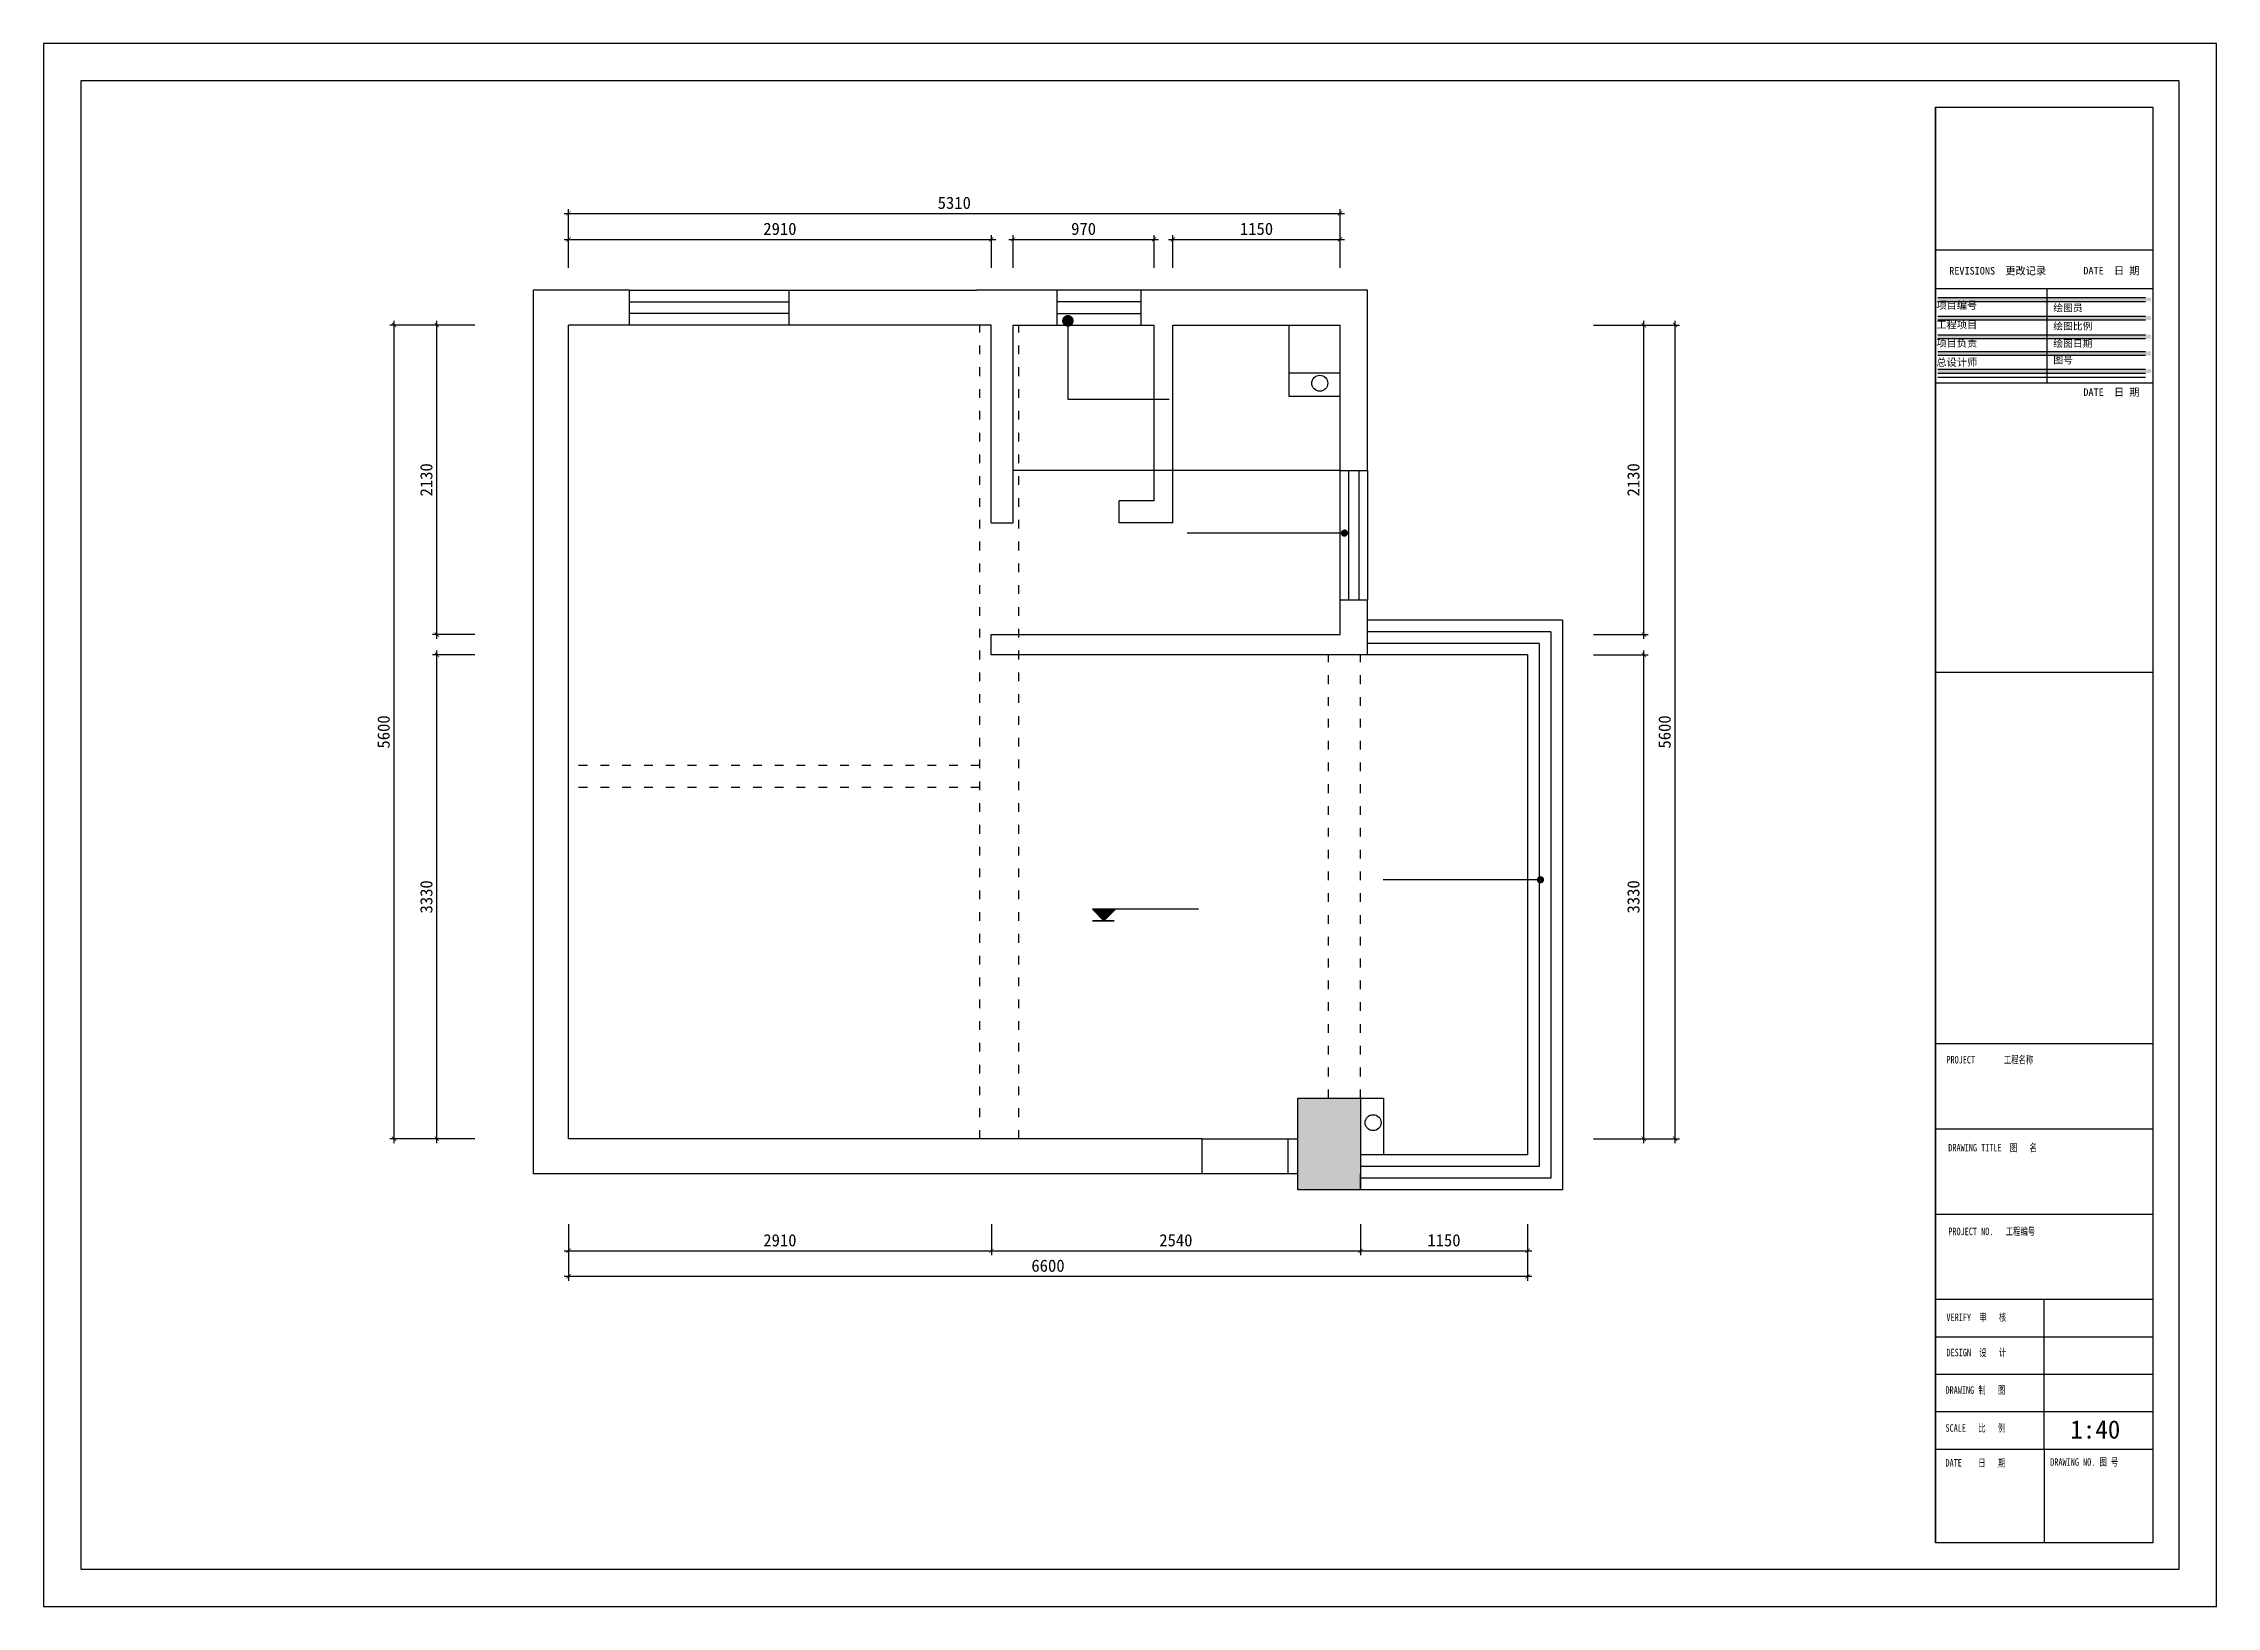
# Model space of a CAD drawing. Header units: inches. Extents: x 1275569 to 1290524, y -820175 to -809418.
import ezdxf

# ---------------------------------------------------------------- set-up
doc = ezdxf.new("R2010")
doc.units = ezdxf.units.IN
doc.header["$MEASUREMENT"] = 0
doc.linetypes.add('ACAD_ISO03W100', pattern=[30, 12, -18])
doc.layers.add('10线框', color=8, linetype='Continuous')
doc.styles.get("Standard").update_dxf_attribs({"font": 'arial.ttf'})
doc.styles.add('TXT', font='txt.shx', dxfattribs={"bigfont": 'hztxt.shx'})
doc.styles.add('宋体', font='simsun.ttc', dxfattribs={"width": 0.7, "height": 200})
doc.styles.add('标准', font='simhei.ttf')
doc.dimstyles.new('50', dxfattribs={"dimscale": 50, "dimtxt": 2.7, "dimasz": 1, "dimexe": 1, "dimexo": 1, "dimgap": 1, "dimtad": 1, "dimdec": 0, "dimtxsty": '标准', "dimblk": 'ARCHTICK', "dimcen": 0, "dimdle": 1, "dimclrd": 157, "dimclre": 157, "dimclrt": 2, "dimadec": 0, "dimazin": 0, "dimtfac": 1, "dimtdec": 0, "dimtix": 1, "dimtmove": 2, "dimatfit": 3, "dimldrblk": 'DOT', "dimfxl": 100, "dimarcsym": 0})
doc.dimstyles.new('80', dxfattribs={"dimscale": 80, "dimtxt": 3, "dimasz": 1, "dimexe": 1, "dimexo": 1, "dimgap": 1, "dimtad": 1, "dimdec": 0, "dimtxsty": '标准', "dimblk": 'ARCHTICK', "dimcen": 0, "dimdle": 1, "dimclrd": 157, "dimclre": 157, "dimclrt": 2, "dimadec": 0, "dimazin": 0, "dimtfac": 1, "dimtdec": 0, "dimtix": 1, "dimtmove": 2, "dimatfit": 3, "dimldrblk": 'DOT', "dimfxl": 100, "dimarcsym": 0})
doc.dimstyles.get("Standard").update_dxf_attribs({"dimscale": 100, "dimtxt": 2.5, "dimasz": 2.5, "dimexe": 1.25, "dimexo": 0.625, "dimtad": 1, "dimdec": 0, "dimdsep": 46, "dimtxsty": 'Standard', "dimcen": 2.5, "dimadec": 0, "dimazin": 0, "dimtfac": 1, "dimtdec": 4, "dimtmove": 0, "dimatfit": 3, "dimfxl": 1, "dimtolj": 1, "dimtzin": 0, "dimarcsym": 0})

# ---------------------------------------------------------------- blocks, each defined once
blk = doc.blocks.new('_ArchTick')
at = {"color": 0, "linetype": 'ByBlock', "const_width": 0.15}
blk.add_lwpolyline([(-0.5, -0.5), (0.5, 0.5)], dxfattribs=at)
blk = doc.blocks.new('*D5')
at = {"color": 157, "lineweight": -2, "ltscale": 5}
for p, q in [((1279152, -810766), (1282122, -810766)), ((1279182, -810961), (1279182, -810736)), ((1282092, -810961), (1282092, -810736))]:
    blk.add_line(p, q, dxfattribs=at)
at = {"color": 157, "lineweight": -2, "ltscale": 5, "xscale": 30, "yscale": 30, "zscale": 30, "rotation": 180}
blk.add_blockref('_ArchTick', (1279182, -810766), dxfattribs=at)
at = {"color": 157, "lineweight": -2, "ltscale": 5, "xscale": 30, "yscale": 30, "zscale": 30}
blk.add_blockref('_ArchTick', (1282092, -810766), dxfattribs=at)
at = {"color": 2, "ltscale": 5, "insert": (1280637, -810694), "char_height": 84, "attachment_point": 5, "style": '标准'}
blk.add_mtext('2910', dxfattribs=at)
blk = doc.blocks.new('_Dot')
at = {"color": 0, "linetype": 'ByBlock', "lineweight": -2}
blk.add_line((-0.5, 0), (-1, 0), dxfattribs=at)
at = {"color": 0, "linetype": 'ByBlock', "const_width": 0.5}
blk.add_lwpolyline([(-0.25, 0, 1), (0.25, 0, 1)], format="xyb", close=True, dxfattribs=at)
blk = doc.blocks.new('*D6')
at = {"color": 157, "lineweight": -2, "ltscale": 5}
for p, q in [((1282212, -810766), (1283242, -810766)), ((1282242, -810961), (1282242, -810736)), ((1283212, -810961), (1283212, -810736))]:
    blk.add_line(p, q, dxfattribs=at)
at = {"color": 157, "lineweight": -2, "ltscale": 5, "xscale": 30, "yscale": 30, "zscale": 30, "rotation": 180}
blk.add_blockref('_ArchTick', (1282242, -810766), dxfattribs=at)
at = {"color": 157, "lineweight": -2, "ltscale": 5, "xscale": 30, "yscale": 30, "zscale": 30}
blk.add_blockref('_ArchTick', (1283212, -810766), dxfattribs=at)
at = {"color": 2, "ltscale": 5, "insert": (1282727, -810694), "char_height": 84, "attachment_point": 5, "style": '标准'}
blk.add_mtext('970', dxfattribs=at)
blk = doc.blocks.new('*D7')
at = {"color": 157, "lineweight": -2, "ltscale": 5}
for p, q in [((1283312, -810766), (1284522, -810766)), ((1283342, -810961), (1283342, -810736)), ((1284492, -810961), (1284492, -810736))]:
    blk.add_line(p, q, dxfattribs=at)
at = {"color": 157, "lineweight": -2, "ltscale": 5, "xscale": 30, "yscale": 30, "zscale": 30, "rotation": 180}
blk.add_blockref('_ArchTick', (1283342, -810766), dxfattribs=at)
at = {"color": 157, "lineweight": -2, "ltscale": 5, "xscale": 30, "yscale": 30, "zscale": 30}
blk.add_blockref('_ArchTick', (1284492, -810766), dxfattribs=at)
at = {"color": 2, "ltscale": 5, "insert": (1283917, -810694), "char_height": 84, "attachment_point": 5, "style": '标准'}
blk.add_mtext('1150', dxfattribs=at)
blk = doc.blocks.new('*D8')
at = {"color": 157, "lineweight": -2, "ltscale": 5}
for p, q in [((1279182, -810736), (1279182, -810557)), ((1284492, -810736), (1284492, -810557)), ((1279152, -810587), (1284522, -810587))]:
    blk.add_line(p, q, dxfattribs=at)
at = {"color": 157, "lineweight": -2, "ltscale": 5, "xscale": 30, "yscale": 30, "zscale": 30, "rotation": 180}
blk.add_blockref('_ArchTick', (1279182, -810587), dxfattribs=at)
at = {"color": 157, "lineweight": -2, "ltscale": 5, "xscale": 30, "yscale": 30, "zscale": 30}
blk.add_blockref('_ArchTick', (1284492, -810587), dxfattribs=at)
at = {"color": 2, "ltscale": 5, "insert": (1281837, -810515), "char_height": 84, "attachment_point": 5, "style": '标准'}
blk.add_mtext('5310', dxfattribs=at)
blk = doc.blocks.new('*D9')
at = {"color": 157, "lineweight": -2, "ltscale": 5}
for p, q in [((1286236, -813626), (1286613, -813626)), ((1286583, -816986), (1286583, -813596)), ((1286236, -816956), (1286613, -816956))]:
    blk.add_line(p, q, dxfattribs=at)
at = {"color": 157, "lineweight": -2, "ltscale": 5, "xscale": 30, "yscale": 30, "zscale": 30}
for p, rotation in [((1286583, -813626), 90), ((1286583, -816956), 270)]:
    blk.add_blockref('_ArchTick', p, dxfattribs=dict(at, rotation=rotation))
at = {"color": 2, "ltscale": 5, "insert": (1286511, -815291), "char_height": 84, "attachment_point": 5, "rotation": 90, "style": '标准'}
blk.add_mtext('3330', dxfattribs=at)
blk = doc.blocks.new('*D10')
at = {"color": 157, "lineweight": -2, "ltscale": 5}
for p, q in [((1286236, -811356), (1286613, -811356)), ((1286583, -813516), (1286583, -811326)), ((1286236, -813486), (1286613, -813486))]:
    blk.add_line(p, q, dxfattribs=at)
at = {"color": 157, "lineweight": -2, "ltscale": 5, "xscale": 30, "yscale": 30, "zscale": 30}
for p, rotation in [((1286583, -811356), 90), ((1286583, -813486), 270)]:
    blk.add_blockref('_ArchTick', p, dxfattribs=dict(at, rotation=rotation))
at = {"color": 2, "ltscale": 5, "insert": (1286511, -812421), "char_height": 84, "attachment_point": 5, "rotation": 90, "style": '标准'}
blk.add_mtext('2130', dxfattribs=at)
blk = doc.blocks.new('*D11')
at = {"color": 157, "lineweight": -2, "ltscale": 5}
for p, q in [((1286613, -811356), (1286828, -811356)), ((1286798, -816986), (1286798, -811326)), ((1286613, -816956), (1286828, -816956))]:
    blk.add_line(p, q, dxfattribs=at)
at = {"color": 157, "lineweight": -2, "ltscale": 5, "xscale": 30, "yscale": 30, "zscale": 30}
for p, rotation in [((1286798, -811356), 90), ((1286798, -816956), 270)]:
    blk.add_blockref('_ArchTick', p, dxfattribs=dict(at, rotation=rotation))
at = {"color": 2, "ltscale": 5, "insert": (1286726, -814156), "char_height": 84, "attachment_point": 5, "rotation": 90, "style": '标准'}
blk.add_mtext('5600', dxfattribs=at)
blk = doc.blocks.new('*D12')
at = {"color": 157, "lineweight": -2, "ltscale": 5}
for p, q in [((1279182, -817544), (1279182, -817757)), ((1282092, -817544), (1282092, -817757)), ((1279152, -817727), (1282122, -817727))]:
    blk.add_line(p, q, dxfattribs=at)
at = {"color": 157, "lineweight": -2, "ltscale": 5, "xscale": 30, "yscale": 30, "zscale": 30, "rotation": 180}
blk.add_blockref('_ArchTick', (1279182, -817727), dxfattribs=at)
at = {"color": 157, "lineweight": -2, "ltscale": 5, "xscale": 30, "yscale": 30, "zscale": 30}
blk.add_blockref('_ArchTick', (1282092, -817727), dxfattribs=at)
at = {"color": 2, "ltscale": 5, "insert": (1280637, -817655), "char_height": 84, "attachment_point": 5, "style": '标准'}
blk.add_mtext('2910', dxfattribs=at)
blk = doc.blocks.new('*D13')
at = {"color": 157, "lineweight": -2, "ltscale": 5}
for p, q in [((1282092, -817544), (1282092, -817757)), ((1284632, -817544), (1284632, -817757)), ((1282062, -817727), (1284662, -817727))]:
    blk.add_line(p, q, dxfattribs=at)
at = {"color": 157, "lineweight": -2, "ltscale": 5, "xscale": 30, "yscale": 30, "zscale": 30, "rotation": 180}
blk.add_blockref('_ArchTick', (1282092, -817727), dxfattribs=at)
at = {"color": 157, "lineweight": -2, "ltscale": 5, "xscale": 30, "yscale": 30, "zscale": 30}
blk.add_blockref('_ArchTick', (1284632, -817727), dxfattribs=at)
at = {"color": 2, "ltscale": 5, "insert": (1283362, -817655), "char_height": 84, "attachment_point": 5, "style": '标准'}
blk.add_mtext('2540', dxfattribs=at)
blk = doc.blocks.new('*D14')
at = {"color": 157, "lineweight": -2, "ltscale": 5}
for p, q in [((1284632, -817544), (1284632, -817757)), ((1285782, -817544), (1285782, -817757)), ((1284602, -817727), (1285812, -817727))]:
    blk.add_line(p, q, dxfattribs=at)
at = {"color": 157, "lineweight": -2, "ltscale": 5, "xscale": 30, "yscale": 30, "zscale": 30, "rotation": 180}
blk.add_blockref('_ArchTick', (1284632, -817727), dxfattribs=at)
at = {"color": 157, "lineweight": -2, "ltscale": 5, "xscale": 30, "yscale": 30, "zscale": 30}
blk.add_blockref('_ArchTick', (1285782, -817727), dxfattribs=at)
at = {"color": 2, "ltscale": 5, "insert": (1285207, -817655), "char_height": 84, "attachment_point": 5, "style": '标准'}
blk.add_mtext('1150', dxfattribs=at)
blk = doc.blocks.new('*D15')
at = {"color": 157, "lineweight": -2, "ltscale": 5}
for p, q in [((1285812, -817903), (1279152, -817903)), ((1279182, -817757), (1279182, -817933)), ((1285782, -817757), (1285782, -817933))]:
    blk.add_line(p, q, dxfattribs=at)
at = {"color": 157, "lineweight": -2, "ltscale": 5, "xscale": 30, "yscale": 30, "zscale": 30, "rotation": 180}
blk.add_blockref('_ArchTick', (1279182, -817903), dxfattribs=at)
at = {"color": 157, "lineweight": -2, "ltscale": 5, "xscale": 30, "yscale": 30, "zscale": 30}
blk.add_blockref('_ArchTick', (1285782, -817903), dxfattribs=at)
at = {"color": 2, "ltscale": 5, "insert": (1282482, -817830), "char_height": 84, "attachment_point": 5, "style": '标准'}
blk.add_mtext('6600', dxfattribs=at)
blk = doc.blocks.new('*D16')
at = {"color": 157, "lineweight": -2, "ltscale": 5}
for p, q in [((1278537, -813626), (1278246, -813626)), ((1278276, -816986), (1278276, -813596)), ((1278537, -816956), (1278246, -816956))]:
    blk.add_line(p, q, dxfattribs=at)
at = {"color": 157, "lineweight": -2, "ltscale": 5, "xscale": 30, "yscale": 30, "zscale": 30}
for p, rotation in [((1278276, -813626), 90), ((1278276, -816956), 270)]:
    blk.add_blockref('_ArchTick', p, dxfattribs=dict(at, rotation=rotation))
at = {"color": 2, "ltscale": 5, "insert": (1278204, -815291), "char_height": 84, "attachment_point": 5, "rotation": 90, "style": '标准'}
blk.add_mtext('3330', dxfattribs=at)
blk = doc.blocks.new('*D17')
at = {"color": 157, "lineweight": -2, "ltscale": 5}
for p, q in [((1278537, -811356), (1278246, -811356)), ((1278276, -813516), (1278276, -811326)), ((1278537, -813486), (1278246, -813486))]:
    blk.add_line(p, q, dxfattribs=at)
at = {"color": 157, "lineweight": -2, "ltscale": 5, "xscale": 30, "yscale": 30, "zscale": 30}
for p, rotation in [((1278276, -811356), 90), ((1278276, -813486), 270)]:
    blk.add_blockref('_ArchTick', p, dxfattribs=dict(at, rotation=rotation))
at = {"color": 2, "ltscale": 5, "insert": (1278204, -812421), "char_height": 84, "attachment_point": 5, "rotation": 90, "style": '标准'}
blk.add_mtext('2130', dxfattribs=at)
blk = doc.blocks.new('*D18')
at = {"color": 157, "lineweight": -2, "ltscale": 5}
for p, q in [((1278246, -811356), (1277952, -811356)), ((1277982, -816986), (1277982, -811326)), ((1278246, -816956), (1277952, -816956))]:
    blk.add_line(p, q, dxfattribs=at)
at = {"color": 157, "lineweight": -2, "ltscale": 5, "xscale": 30, "yscale": 30, "zscale": 30}
for p, rotation in [((1277982, -811356), 90), ((1277982, -816956), 270)]:
    blk.add_blockref('_ArchTick', p, dxfattribs=dict(at, rotation=rotation))
at = {"color": 2, "ltscale": 5, "insert": (1277910, -814156), "char_height": 84, "attachment_point": 5, "rotation": 90, "style": '标准'}
blk.add_mtext('5600', dxfattribs=at)
blk = doc.blocks.new('A$C301C0BDB')
blk.add_hatch(color=61).paths.add_polyline_path([(158, 79), (0, 79), (79, 0)])
at = {"color": 61}
for p, q in [((0, 79, 7399), (79, 0, 7399)), ((729, 79, 7399), (0, 79, 7399)), ((79, 0, 7399), (158, 79, 7399))]:
    blk.add_line(p, q, dxfattribs=at)
at = {"color": 61, "elevation": 7399}
blk.add_lwpolyline([(79, 0), (149, 0), (0, 0), (149, 0)], dxfattribs=at)

msp = doc.modelspace()

# ---------------------------------------------------------------- hatches: boundary and pattern name
at = {"ltscale": 5}
msp.add_hatch(color=8, dxfattribs=at).paths.add_polyline_path([(1284201.8, -816676.4), (1284631.8, -816676.4), (1284631.8, -817306.4), (1284201.8, -817306.4)])
at = {"layer": '10线框', "lineweight": 30}
h = msp.add_hatch(color=256, dxfattribs=at)
h.paths.add_polyline_path([(1289357.1, -811166.3), (1288604.8, -811166.3), (1288604.8, -811193), (1289357.1, -811193)])
h.paths.add_polyline_path([(1290073.8, -811166.3), (1289357.1, -811166.3), (1289357.1, -811193), (1290073.8, -811193)])
h.paths.add_polyline_path([(1289357.1, -811294), (1288604.8, -811294), (1288604.8, -811320.7), (1289357.1, -811320.7)])
h.paths.add_polyline_path([(1290073.8, -811294), (1289357.1, -811294), (1289357.1, -811320.7), (1290073.8, -811320.7)])
h.paths.add_polyline_path([(1289357.1, -811422.5), (1288604.8, -811422.5), (1288604.8, -811449.2), (1289357.1, -811449.2)])
h.paths.add_polyline_path([(1290073.8, -811422.5), (1289357.1, -811422.5), (1289357.1, -811449.2), (1290073.8, -811449.2)])
h.paths.add_polyline_path([(1289357.1, -811537.2), (1288604.8, -811537.2), (1288604.8, -811563.9), (1289357.1, -811563.9)])
h.paths.add_polyline_path([(1290073.8, -811537.2), (1289357.1, -811537.2), (1289357.1, -811563.9), (1290073.8, -811563.9)])
h.paths.add_polyline_path([(1289357.1, -811660), (1288604.8, -811660), (1288604.8, -811686.7), (1289357.1, -811686.7)])
msp.add_hatch(color=256, dxfattribs=at).paths.add_polyline_path([(1290073.8, -811660), (1289357.1, -811660), (1289357.1, -811686.7), (1290073.8, -811686.7)])

# ---------------------------------------------------------------- linework, layer by layer
at = {"color": 0, "ltscale": 5}
for p, q in [((1278941.8, -817196.4), (1278941.8, -811116.4)), ((1279601.8, -811116.4), (1278941.8, -811116.4)), ((1279601.8, -811356.4), (1279601.8, -811116.4)), ((1280701.8, -811356.4), (1280701.8, -811116.4)), ((1280701.8, -811116.4), (1281991.8, -811116.4)), ((1284681.8, -811116.4), (1281991.8, -811116.4)), ((1282541.8, -811116.4), (1282541.8, -811356.4)), ((1283121.8, -811116.4), (1283121.8, -811356.4)), ((1284681.8, -812356.4), (1284681.8, -811116.4)), ((1279181.8, -816956.4), (1279181.8, -811356.4)), ((1279601.8, -811356.4), (1279181.8, -811356.4)), ((1281991.8, -811356.4), (1280701.8, -811356.4)), ((1282091.8, -811356.4), (1281991.8, -811356.4)), ((1282091.8, -812716.4), (1282091.8, -811356.4)), ((1282241.8, -811356.4), (1283211.8, -811356.4)), ((1282241.8, -812716.4), (1282241.8, -811356.4)), ((1283211.8, -812566.4), (1283211.8, -811356.4)), ((1283341.8, -811356.4), (1284491.8, -811356.4)), ((1283341.8, -812716.4), (1283341.8, -811356.4)), ((1284141.8, -811846.4), (1284141.8, -811356.4)), ((1284491.8, -812356.4), (1284491.8, -811356.4)), ((1284491.8, -811686.4), (1284141.8, -811686.4)), ((1284491.8, -811846.4), (1284141.8, -811846.4)), ((1284491.8, -812356.4), (1282241.8, -812356.4)), ((1284491.8, -812356.4), (1284681.8, -812356.4)), ((1282971.8, -812716.4), (1282971.8, -812566.4)), ((1283211.8, -812566.4), (1282971.8, -812566.4)), ((1282091.8, -812716.4), (1282241.8, -812716.4)), ((1283341.8, -812716.4), (1282971.8, -812716.4)), ((1284491.8, -813486.4), (1284491.8, -813246.4)), ((1284491.8, -813246.4), (1284681.8, -813246.4)), ((1284681.8, -813626.4), (1284681.8, -813246.4)), ((1282091.8, -813486.4), (1284491.8, -813486.4)), ((1282091.8, -813626.4), (1282091.8, -813486.4)), ((1284681.8, -813626.4), (1282091.8, -813626.4)), ((1284201.8, -816956.4), (1284201.8, -816676.4)), ((1284201.8, -816676.4), (1284631.8, -816676.4)), ((1284631.8, -816676.4), (1284631.8, -817066.4)), ((1284631.8, -816676.4), (1284791.8, -816676.4)), ((1284791.8, -816676.4), (1284791.8, -817066.4)), ((1283541.8, -816956.4), (1279181.8, -816956.4)), ((1283541.8, -816956.4), (1283541.8, -817196.4)), ((1284131.8, -816956.4), (1284201.8, -816956.4)), ((1284131.8, -816956.4), (1284131.8, -817196.4)), ((1283541.8, -817196.4), (1278941.8, -817196.4)), ((1284201.8, -817196.4), (1284131.8, -817196.4)), ((1284631.8, -817306.4), (1284631.8, -817196.4))]:
    msp.add_line(p, q, dxfattribs=at)
at = {"color": 8, "ltscale": 5}
for p, q in [((1279601.8, -811116.4), (1280701.8, -811116.4)), ((1283121.8, -811116.4), (1282541.8, -811116.4)), ((1280701.8, -811356.4), (1279601.8, -811356.4)), ((1282541.8, -811356.4), (1283121.8, -811356.4)), ((1284491.8, -813246.4), (1284491.8, -812356.4)), ((1284681.8, -812356.4), (1284681.8, -813246.4)), ((1286021.8, -813386.4), (1284681.8, -813386.4)), ((1286021.8, -813386.4), (1286021.8, -817306.4)), ((1285781.8, -813626.4), (1284681.8, -813626.4)), ((1285781.8, -813626.4), (1285781.8, -817066.4)), ((1285781.8, -817066.4), (1284631.8, -817066.4)), ((1286021.8, -817306.4), (1284631.8, -817306.4))]:
    msp.add_line(p, q, dxfattribs=at)
at = {"color": 250, "ltscale": 5}
for p, q in [((1281101.8, -811116.4), (1281991.8, -811116.4)), ((1281991.8, -811356.4), (1281101.8, -811356.4)), ((1283541.8, -816956.4), (1284131.8, -816956.4)), ((1284131.8, -817196.4), (1283541.8, -817196.4))]:
    msp.add_line(p, q, dxfattribs=at)
at = {"color": 3, "ltscale": 5}
for p, q in [((1279601.8, -811196.4), (1280701.8, -811196.4)), ((1280701.8, -811276.4), (1279601.8, -811276.4)), ((1283121.8, -811196.4), (1282541.8, -811196.4)), ((1282541.8, -811276.4), (1283121.8, -811276.4)), ((1284551.8, -813246.4), (1284551.8, -812356.4)), ((1284621.8, -812356.4), (1284621.8, -813246.4)), ((1285941.8, -813466.4), (1284681.8, -813466.4)), ((1285861.8, -813546.4), (1284681.8, -813546.4)), ((1285861.8, -813546.4), (1285861.8, -817146.4)), ((1285941.8, -813466.4), (1285941.8, -817226.4)), ((1285861.8, -817146.4), (1284631.8, -817146.4)), ((1285941.8, -817226.4), (1284631.8, -817226.4))]:
    msp.add_line(p, q, dxfattribs=at)
at = {"color": 1, "linetype": 'ACAD_ISO03W100', "ltscale": 5}
for p, q in [((1282011.8, -816956.4), (1282011.8, -811356.4)), ((1282281.8, -816956.4), (1282281.8, -811356.4)), ((1284411.8, -816676.4), (1284411.8, -813626.4)), ((1284631.8, -816676.4), (1284631.8, -813626.4)), ((1282011.8, -814387.4), (1279181.8, -814387.4)), ((1282011.8, -814537.4), (1279181.8, -814537.4))]:
    msp.add_line(p, q, dxfattribs=at)
at = {"color": 0, "ltscale": 5}
msp.add_lwpolyline([(1284201.8, -816676.4), (1284631.8, -816676.4), (1284631.8, -817306.4), (1284201.8, -817306.4)], close=True, dxfattribs=at)
at = {"color": 1, "ltscale": 5}
for centre in [(1284352.7, -811756.4), (1284719.5, -816845.1)]:
    msp.add_circle(centre, 55, dxfattribs=at)
at = {"layer": '10线框'}
for p, q in [((1290266.1, -809675.4), (1275826.7, -809675.4)), ((1275826.7, -809675.4), (1275826.7, -819917.5)), ((1290266.1, -819917.5), (1290266.1, -809675.4)), ((1288590.3, -809855.9), (1290085.7, -809855.9)), ((1288590.3, -809855.9), (1288590.3, -819737)), ((1288590.3, -810838.1), (1290085.7, -810838.1)), ((1290085.7, -811105.7), (1288590.3, -811105.7)), ((1288590.3, -813745.3), (1290085.7, -813745.3)), ((1288590.3, -816301.1), (1290085.7, -816301.1)), ((1288590.3, -816887.5), (1290085.7, -816887.5)), ((1288590.3, -816887.5), (1290085.7, -816887.5)), ((1288590.3, -816887.5), (1290085.7, -816887.5)), ((1288590.3, -817473.9), (1290085.7, -817473.9)), ((1289338, -819091.6), (1289338, -818060.3)), ((1288590.3, -818318.1), (1290085.7, -818318.1)), ((1288590.3, -818575.9), (1290085.7, -818575.9)), ((1288590.3, -818833.7), (1290085.7, -818833.7)), ((1288590.3, -819091.6), (1290085.7, -819091.6)), ((1290085.7, -819737), (1288590.3, -819737)), ((1275826.7, -819917.5), (1290266.1, -819917.5))]:
    msp.add_line(p, q, dxfattribs=at)
at = {"layer": '10线框', "lineweight": 0}
for p, q in [((1288590.3, -809855.9), (1288590.3, -819737)), ((1290085.7, -809855.9), (1288590.3, -809855.9)), ((1288590.3, -819737), (1290085.7, -819737))]:
    msp.add_line(p, q, dxfattribs=at)
at = {"layer": '10线框', "lineweight": 30}
for p, q in [((1288590.3, -809855.9), (1290085.7, -809855.9)), ((1288590.3, -819737), (1288590.3, -809855.9)), ((1290085.7, -809855.9), (1290085.7, -819737)), ((1288590.3, -810838.1), (1290085.7, -810838.1)), ((1288604.8, -811166.3), (1290036, -811166.3)), ((1289357.1, -811105.7), (1289357.1, -811753.5)), ((1288604.8, -811193), (1290036, -811193)), ((1288604.8, -811294), (1290036, -811294)), ((1288604.8, -811320.7), (1290036, -811320.7)), ((1288604.8, -811422.5), (1290036, -811422.5)), ((1288604.8, -811449.2), (1290036, -811449.2)), ((1288604.8, -811537.2), (1290036, -811537.2)), ((1288604.8, -811563.9), (1290036, -811563.9)), ((1288590.3, -811753.5), (1290085.7, -811753.5)), ((1288604.8, -811660), (1290036, -811660)), ((1288604.8, -811686.7), (1290036, -811686.7)), ((1288604.8, -811713.4), (1290036, -811713.4)), ((1288590.3, -813745.3), (1290085.7, -813745.3)), ((1288590.3, -816301.1), (1290085.7, -816301.1)), ((1288590.3, -816887.5), (1290085.7, -816887.5)), ((1288590.3, -817473.9), (1290085.7, -817473.9)), ((1288590.3, -818060.3), (1290085.7, -818060.3)), ((1288590.3, -819091.6), (1290085.7, -819091.6)), ((1289338, -819091.6), (1289338, -819737)), ((1290085.7, -819737), (1288590.3, -819737))]:
    msp.add_line(p, q, dxfattribs=at)
at = {"layer": '10线框', "color": 4}
msp.add_lwpolyline([(1290524, -809417.6), (1275568.7, -809417.6), (1275568.7, -820175.3), (1290524, -820175.3)], close=True, dxfattribs=at)

# ---------------------------------------------------------------- block references
at = {"color": 7}
msp.add_blockref('A$C301C0BDB', (1282787.9, -815455.3, -7398.7), dxfattribs=at)

# ---------------------------------------------------------------- texts
at = {"color": 2, "style": '宋体'}
msp.add_text('1:40', height=126.48, dxfattribs=at).set_placement((1289517.7, -819019.5))
at = {"layer": '10线框', "style": '宋体'}
for s, height, p in [('REVISIONS  更改记录', 51.564, (1288684.1, -811008)), ('DATE  日 期', 51.56, (1289607.3, -811007.3)), ('DATE  日 期', 51.56, (1289607.3, -811843))]:
    msp.add_text(s, height=height, dxfattribs=at).set_placement(p)
at = {"layer": '10线框', "lineweight": 30, "attachment_point": 1, "style": 'TXT'}
for s, insert, char_height, width in [('{\\fSimHei|b0|i0|c134|p2;     项目编号}', (1288421.3, -811194.3), 51.414, 1770.143), ('{\\fSimHei|b0|i0|c134|p2;     工程项目}', (1288421.3, -811327.5), 51.414, 1770.143), ('{\\fSimHei|b0|i0|c134|p2;      绘图员}', (1289204.4, -811213.4), 48.069, 1655.007), ('{\\fSimHei|b0|i0|c134|p2;     项目负责 }', (1288421.3, -811453.6), 51.414, 1770.143), ('{\\fSimHei|b0|i0|c134|p2;      绘图比例}', (1289204.4, -811339.4), 48.069, 1655.007), ('{\\fSimHei|b0|i0|c134|p2;      绘图日期}', (1289204.4, -811458.7), 48.069, 1655.007), ('{\\fSimHei|b0|i0|c134|p2;     总设计师 }', (1288421.3, -811586.1), 51.414, 1770.143), ('{\\fSimHei|b0|i0|c134|p2;      图号}', (1289204.4, -811572.8), 48.069, 1655.007)]:
    msp.add_mtext(s, dxfattribs=dict(at, insert=insert, char_height=char_height, width=width))
at = {"layer": '10线框', "char_height": 51.564, "attachment_point": 1, "style": '宋体'}
for s, insert, width in [('PROJECT       工程名称', (1288664.9, -816386.2), 841.311), ('DRAWING TITLE  图   名', (1288677.9, -816991.3), 835.295), ('PROJECT NO.   工程编号', (1288677.9, -817567.9), 840.409), ('VERIFY  审   核', (1288664.9, -818158.8), 571.803), ('DESIGN  设   计', (1288664.9, -818401.4), 572.404), ('DRAWING 制   图', (1288658.4, -818659.8), 567.592), ('SCALE   比   例', (1288658.4, -818920.7), 567.893), ('DATE    日   期 ', (1288658.4, -819160.7), 570.9), ('DRAWING NO. 图 号', (1289379.3, -819154.8), 647.903)]:
    msp.add_mtext(s, dxfattribs=dict(at, insert=insert, width=width))

# ---------------------------------------------------------------- dimensions: what is measured, and where the dimension line sits
at = {"color": 0, "ltscale": 5}
for base, p1, p2, picture, middle in [((1284491.8, -810587), (1279181.8, -810766.2), (1284491.8, -810766.2), '*D8', (1281836.8, -810514.5)), ((1282091.8, -810766.2), (1279181.8, -810990.7), (1282091.8, -810990.7), '*D5', (1280636.8, -810693.7)), ((1283211.8, -810766.2), (1282241.8, -810990.7), (1283211.8, -810990.7), '*D6', (1282726.8, -810693.7)), ((1284491.8, -810766.2), (1283341.8, -810990.7), (1284491.8, -810990.7), '*D7', (1283916.8, -810693.7)), ((1282091.8, -817727), (1279181.8, -817514.3), (1282091.8, -817514.3), '*D12', (1280636.8, -817654.5)), ((1284631.8, -817727), (1282091.8, -817514.3), (1284631.8, -817514.3), '*D13', (1283361.8, -817654.5)), ((1285781.8, -817727), (1284631.8, -817514.3), (1285781.8, -817514.3), '*D14', (1285206.8, -817654.5)), ((1279181.8, -817902.6), (1285781.8, -817727), (1279181.8, -817727), '*D15', (1282481.8, -817830.1))]:
    dim = msp.add_linear_dim(base=base, p1=p1, p2=p2, dimstyle='Standard', override={"dimscale": 30, "dimtxt": 2.8, "dimasz": 1, "dimexe": 1, "dimexo": 1, "dimgap": 1, "dimdsep": 44, "dimtxsty": '标准', "dimblk": 'ArchTick', "dimcen": 0, "dimdle": 1, "dimclrd": 157, "dimclre": 157, "dimclrt": 2, "dimtdec": 0, "dimtix": 1, "dimtmove": 2, "dimldrblk": 'Dot', "dimfxl": 100, "dimtolj": 0, "dimtzin": 8}, dxfattribs=at)
    dim.commit()
    dim.dimension.update_dxf_attribs({"geometry": picture, "text_midpoint": middle})
for base, p1, p2, angle, picture, middle in [((1277982.1, -811356.4), (1278276.4, -816956.4), (1278276.4, -811356.4), 90, '*D18', (1277909.7, -814156.4)), ((1278276.4, -811356.4), (1278567, -813486.4), (1278567, -811356.4), 270, '*D17', (1278203.9, -812421.4)), ((1286583.4, -811356.4), (1286206.1, -813486.4), (1286206.1, -811356.4), 270, '*D10', (1286511, -812421.4)), ((1286798.2, -811356.4), (1286583.4, -816956.4), (1286583.4, -811356.4), 90, '*D11', (1286725.7, -814156.4)), ((1278276.4, -813626.4), (1278567, -816956.4), (1278567, -813626.4), 270, '*D16', (1278203.9, -815291.4)), ((1286583.4, -813626.4), (1286206.1, -816956.4), (1286206.1, -813626.4), 270, '*D9', (1286511, -815291.4))]:
    dim = msp.add_linear_dim(base=base, p1=p1, p2=p2, angle=angle, dimstyle='Standard', override={"dimscale": 30, "dimtxt": 2.8, "dimasz": 1, "dimexe": 1, "dimexo": 1, "dimgap": 1, "dimdsep": 44, "dimtxsty": '标准', "dimblk": 'ArchTick', "dimcen": 0, "dimdle": 1, "dimclrd": 157, "dimclre": 157, "dimclrt": 2, "dimtdec": 0, "dimtix": 1, "dimtmove": 2, "dimldrblk": 'Dot', "dimfxl": 100, "dimtolj": 0, "dimtzin": 8}, dxfattribs=at)
    dim.commit()
    dim.dimension.update_dxf_attribs({"geometry": picture, "text_midpoint": middle})

# ---------------------------------------------------------------- leaders
msp.add_leader([(1282619.1, -811326.8), (1282619.1, -811866.6), (1283315.9, -811866.6)], dimstyle='80', override={"dimgap": 1, "dimtad": 0}, dxfattribs=at)
for points in [[(1284522.1, -812787.5), (1283439.3, -812787.5)], [(1285871, -815173.5), (1284788.3, -815173.5)]]:
    msp.add_leader(points, dimstyle='50', dxfattribs=at)

doc.saveas('drawing.dxf')
